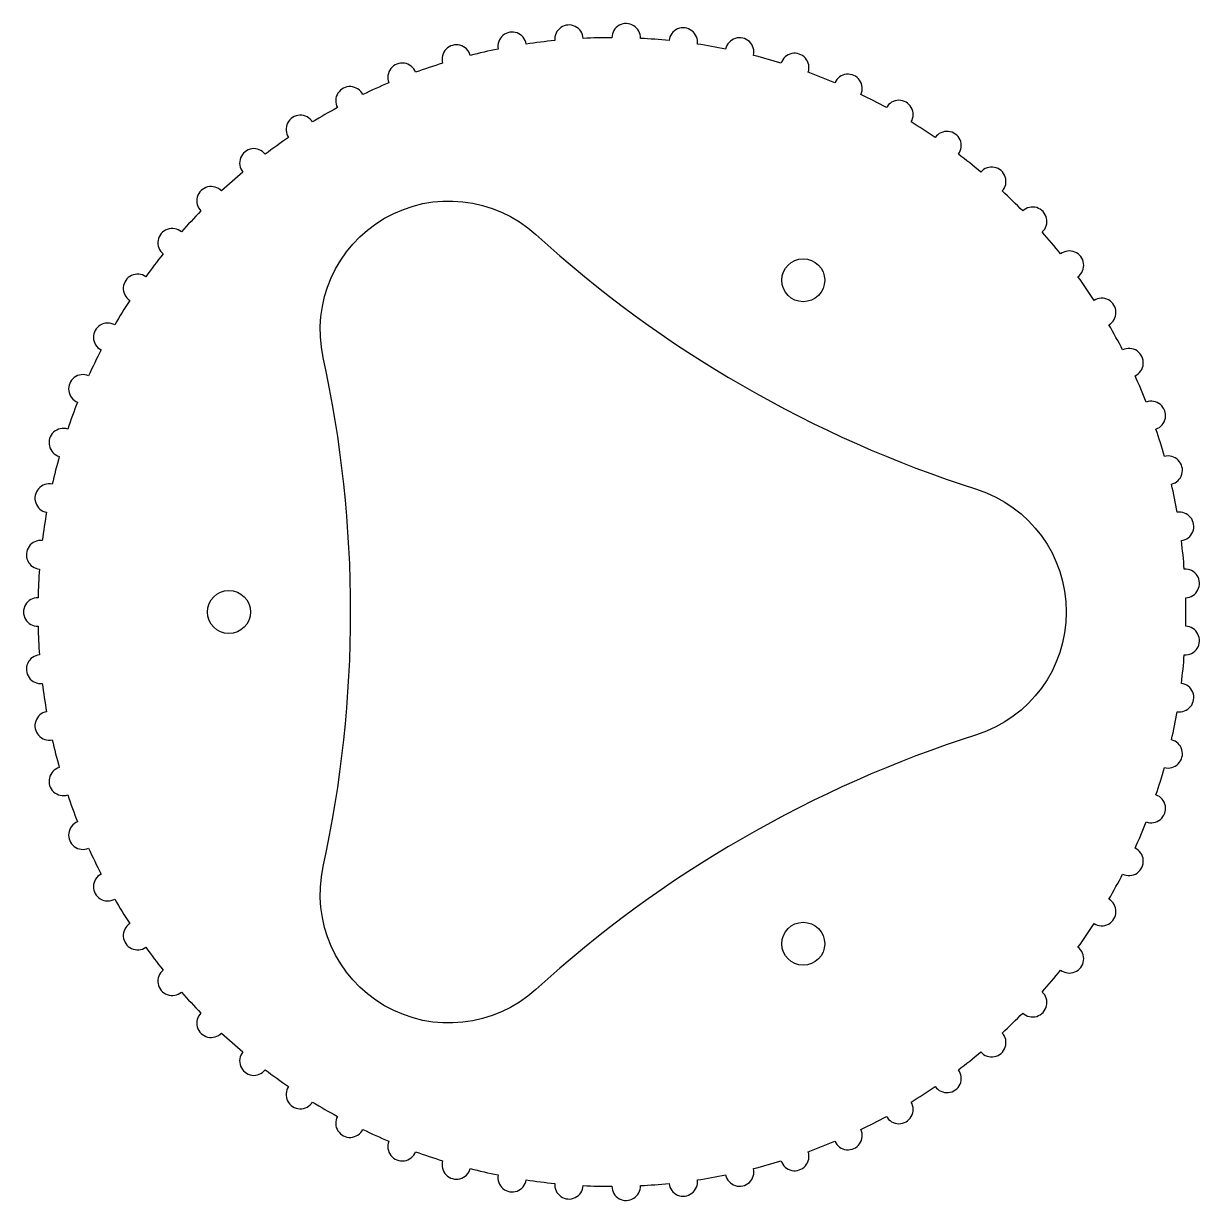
# Model space of a CAD drawing. Header units: millimetres. Extents: x -41.1 to 41.1, y -41.1 to 41.1.
import ezdxf

# ---------------------------------------------------------------- set-up
doc = ezdxf.new("R2010")
doc.units = ezdxf.units.MM

msp = doc.modelspace()

# ---------------------------------------------------------------- linework, layer by layer
for points in [[(-39.099, -8.924, 0.012466), (-38.606, -10.862, 1.012546), (-38.017, -12.773, 0.012466), (-37.333, -14.652, 1.012546), (-36.556, -16.495, 0.012466), (-35.688, -18.296, 1.012546), (-34.732, -20.053, 0.012466), (-33.689, -21.759, 1.012546), (-32.563, -23.411, 0.012466), (-31.355, -25.005, 1.012546), (-30.07, -26.537, 0.012466), (-28.71, -28.003, 1.012546), (-27.278, -29.399, 0.012466), (-25.779, -30.722, 1.012546), (-24.216, -31.969, 0.012466), (-22.592, -33.136, 1.012546), (-20.912, -34.221, 0.012466), (-19.18, -35.221, 1.012546), (-17.401, -36.133, 0.012466), (-15.578, -36.956, 1.012546), (-13.717, -37.686, 0.012466), (-11.821, -38.323, 1.012546), (-9.896, -38.865, 0.012466), (-7.947, -39.31, 1.012546), (-5.977, -39.657, 0.012466), (-3.993, -39.906, 1.012546), (-1.999, -40.055, 0.012466), (0, -40.105, 1.012546), (1.999, -40.055, 0.012466), (3.993, -39.906, 1.012546), (5.977, -39.657, 0.012466), (7.947, -39.31, 1.012546), (9.896, -38.865, 0.012466), (11.821, -38.323, 1.012546), (13.717, -37.686, 0.012466), (15.578, -36.956, 1.012546), (17.401, -36.133, 0.012466), (19.18, -35.221, 1.012546), (20.912, -34.221, 0.012466), (22.592, -33.136, 1.012546), (24.216, -31.969, 0.012466), (25.779, -30.722, 1.012546), (27.278, -29.399, 0.012466), (28.71, -28.003, 1.012546), (30.07, -26.537, 0.012466), (31.355, -25.005, 1.012546), (32.563, -23.411, 0.012466), (33.689, -21.759, 1.012546), (34.732, -20.052, 0.012466), (35.688, -18.296, 1.012546), (36.556, -16.495, 0.012466), (37.333, -14.652, 1.012546), (38.017, -12.773, 0.012466), (38.606, -10.862, 1.012546), (39.1, -8.924, 0.012466), (39.496, -6.964, 1.012546), (39.794, -4.987, 0.012466), (39.993, -2.997, 1.012546), (40.093, -1, 0.012466), (40.093, 1, 1.012546), (39.993, 2.997, 0.012466), (39.794, 4.987, 1.012546), (39.496, 6.964, 0.012466), (39.1, 8.924, 1.012546), (38.606, 10.862, 0.012466), (38.017, 12.773, 1.012546), (37.333, 14.652, 0.012466), (36.556, 16.495, 1.012546), (35.688, 18.296, 0.012466), (34.732, 20.052, 1.012546), (33.689, 21.759, 0.012466), (32.563, 23.411, 1.012546), (31.355, 25.005, 0.012466), (30.07, 26.537, 1.012546), (28.71, 28.003, 0.012466), (27.278, 29.399, 1.012546), (25.779, 30.722, 0.012466), (24.216, 31.969, 1.012546), (22.592, 33.136, 0.012466), (20.912, 34.221, 1.012546), (19.18, 35.221, 0.012466), (17.401, 36.133, 1.012546), (15.578, 36.956, 0.012466), (13.717, 37.686, 1.012546), (11.821, 38.323, 0.012466), (9.896, 38.865, 1.012546), (7.947, 39.31, 0.012466), (5.977, 39.657, 1.012546), (3.993, 39.906, 0.012466), (1.999, 40.055, 1.012546), (0, 40.105, 0.012466), (-1.999, 40.055, 1.012546), (-3.993, 39.906, 0.012466), (-5.977, 39.657, 1.012546), (-7.947, 39.31, 0.012466), (-9.896, 38.865, 1.012546), (-11.821, 38.323, 0.012466), (-13.717, 37.686, 1.012546), (-15.578, 36.956, 0.012466), (-17.401, 36.133, 1.012546), (-19.18, 35.221, 0.012466), (-20.912, 34.221, 1.012546), (-22.592, 33.136, 0.012466), (-24.216, 31.969, 1.012546), (-25.779, 30.722, 0.012466), (-27.278, 29.399, 1.012546), (-28.71, 28.003, 0.012466), (-30.07, 26.537, 1.012546), (-31.355, 25.005, 0.012466), (-32.563, 23.411, 1.012546), (-33.689, 21.759, 0.012466), (-34.732, 20.053, 1.012546), (-35.688, 18.296, 0.012466), (-36.556, 16.495, 1.012546), (-37.333, 14.652, 0.012466), (-38.017, 12.773, 1.012546), (-38.606, 10.862, 0.012466), (-39.099, 8.924, 1.012546), (-39.496, 6.964, 0.012466), (-39.794, 4.987, 1.012546), (-39.993, 2.997, 0.012466), (-40.093, 1, 1.012546), (-40.093, -1, 0.012466), (-39.993, -2.997, 1.012546), (-39.794, -4.987, 0.012466), (-39.496, -6.964, 1.012546)], [(-5.317, -26.358, -0.730709), (-20.168, -17.783, 0.107857), (-20.168, 17.783, -0.730709), (-5.317, 26.358, 0.107857), (25.485, 8.575, -0.730709), (25.485, -8.575, 0.107857)]]:
    msp.add_lwpolyline(points, format="xyb", close=True)
for centre in [(13.375, 23.166), (-26.75, 0), (13.375, -23.166)]:
    msp.add_circle(centre, 1.5)

doc.saveas('drawing.dxf')
